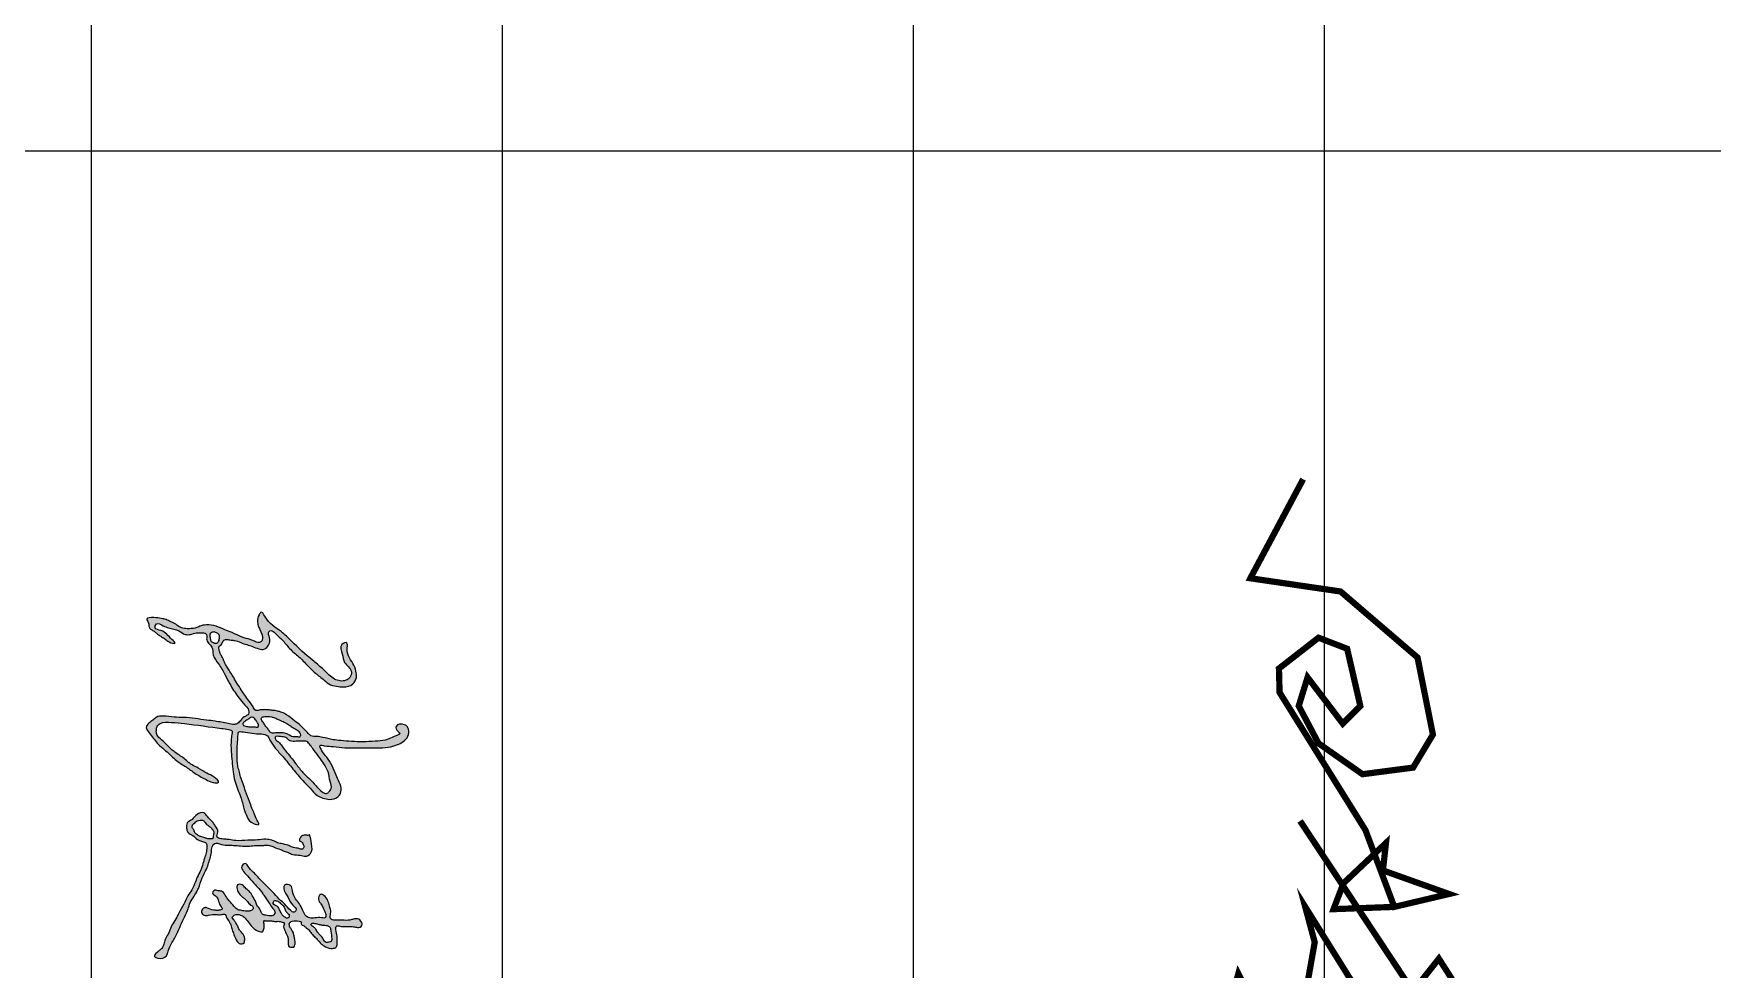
# Model space of a CAD drawing. Extents: x 174641 to 414490, y 73126 to 493158.
# Drawn here: x 254322 to 258407, y 75678 to 77954 of the extents above; entities that cross this region are included whole.
import ezdxf

# ---------------------------------------------------------------- set-up
doc = ezdxf.new("R2010")
doc.units = 0
doc.header["$LTSCALE"] = 1000
doc.header["$MEASUREMENT"] = 0
doc.layers.add('文字和字符', color=7, linetype='Continuous')

# ---------------------------------------------------------------- blocks, each defined once
blk = doc.blocks.new('田琳')
at = {"const_width": 20}
for points in [[(38170.1, 43531), (38716.9, 43893), (38611.8, 43976.1), (38782.6, 44085.5), (38857, 44142.4), (38690.6, 44234.3), (38791.4, 43477.3), (38681.9, 43556.1), (38559.2, 43577.9), (38445.4, 43547.3), (39146.1, 43984.9), (39054.1, 44168.6), (38918.4, 44286.8), (39041, 43551.7), (39067.3, 43258.5), (38988.4, 43245.4), (38660, 43332.9), (39371.5, 43698.7), (40071, 43933.6), (40071, 43933.6), (40359.3, 43925.6)], [(37073.8, 43540.8), (37391.6, 43371.4), (37434, 43660.7), (37645.8, 43907.7), (37893, 43957), (37998.9, 43893.5), (38020.1, 43731.3), (37921.2, 43590.1), (37801.2, 43526.6), (37709.4, 43554.9), (37857.7, 43667.8), (37801.2, 43724.2), (37617.6, 43681.9), (37582.3, 43590.1), (37681.1, 43463.1), (37757.9, 43465.2), (38199.4, 43740.6), (38445.7, 43833.2), (38404.3, 44008.7), (38328.7, 43796.7), (38240.8, 43806.4), (38370.1, 43669.9), (38453, 43638.3), (38445.7, 43833.2)]]:
    blk.add_lwpolyline(points, dxfattribs=at)

msp = doc.modelspace()

# ---------------------------------------------------------------- hatches: boundary and pattern name
at = {"layer": '文字和字符'}
h = msp.add_hatch(color=6, dxfattribs=at)
edge = h.paths.add_edge_path()
edge.add_spline(control_points=[(255085.5, 76461.4), (255085.5, 76461.2), (255086.6, 76436.3), (255100.3, 76423.6), (255107, 76404.9), (255109.4, 76387), (255099.8, 76368.2), (255080, 76363.6), (255061.8, 76366.2), (255044.4, 76368.1), (255027.6, 76383.7), (255008, 76397.9), (254987.7, 76417.4), (254968.8, 76439.1), (254944.6, 76456.4), (254930.3, 76478.2), (254914.8, 76490.2), (254907.2, 76499.2), (254899.9, 76502.9), (254891.3, 76497.5), (254898.7, 76483.1), (254896.7, 76467.7), (254880.8, 76450.4), (254859.5, 76462.8), (254840.8, 76467.7), (254825.8, 76472.6), (254812.8, 76478.7), (254799.9, 76478.7), (254790.5, 76481.6), (254782.2, 76476.6), (254781.6, 76469.2), (254776.8, 76465.8), (254771.6, 76462.1), (254774.3, 76455.1), (254775.4, 76448.1), (254779.9, 76440), (254785, 76430.8), (254788.5, 76419.7), (254795.7, 76410.2), (254802.2, 76399.5), (254809.9, 76386.5), (254818.3, 76372.4), (254826.8, 76359.3), (254835.3, 76347.1), (254844.2, 76332.4), (254855.1, 76321.3), (254861.2, 76305.7), (254871.9, 76308.7), (254880.6, 76309.5), (254890.8, 76309.7), (254900.4, 76307.9), (254910.8, 76307.4), (254921.4, 76304.7), (254937.1, 76299.6), (254951.3, 76285.9), (254969.4, 76274.1), (254981, 76261.6), (254990.2, 76252.7), (254998.1, 76243.4), (255012, 76244.8), (255029.8, 76241.6), (255048.8, 76236.3), (255081.3, 76233.3), (255115.4, 76230.1), (255151.6, 76232.8), (255175.8, 76233.9), (255192.4, 76240.4), (255202.8, 76245.4), (255217.7, 76250.6), (255205.9, 76257.7), (255200.1, 76273.9), (255223.8, 76276.4), (255235.7, 76264.8), (255236.9, 76248), (255226.1, 76233.6), (255210.1, 76224.7), (255189.7, 76217.7), (255169.4, 76216.8), (255150.2, 76216.9), (255131.3, 76216.8), (255107.3, 76217.2), (255080, 76215.6), (255053, 76221.2), (255035.6, 76219.6), (255015.5, 76225.4), (255025.7, 76205.1), (255036.8, 76193.8), (255049.6, 76173), (255057.3, 76151.9), (255066.5, 76133.1), (255073.8, 76114.8), (255064.4, 76094.8), (255044.1, 76089.7), (255026.6, 76094), (255009.1, 76101.5), (254995.4, 76119.2), (254974.6, 76139.3), (254952.9, 76165.4), (254931.8, 76192.8), (254910.8, 76214.6), (254899, 76231.5), (254889.4, 76253.4), (254861.9, 76248.5), (254842.2, 76255.3), (254830, 76255.2), (254821, 76257.4), (254819.2, 76246), (254819.5, 76235.7), (254817, 76218.4), (254818.3, 76197.7), (254817.4, 76176.9), (254822.9, 76160.1), (254825.7, 76144.9), (254832.9, 76129), (254838.3, 76108.3), (254847.7, 76089.3), (254852.7, 76070.7), (254860.8, 76055.5), (254863.2, 76043.6), (254875.4, 76027.1), (254850.1, 76033.2), (254841.3, 76048.3), (254832.7, 76072.2), (254828, 76095.2), (254818.1, 76116.9), (254811.7, 76137), (254807.2, 76159.4), (254805.4, 76183.2), (254802.9, 76209.7), (254802.2, 76233.4), (254804.8, 76249.2), (254806, 76259.2), (254793.4, 76262.4), (254757.7, 76266.1), (254708.6, 76274.6), (254659.9, 76278.4), (254634.8, 76281.1), (254622.3, 76269.4), (254620.7, 76259.3), (254621.7, 76246), (254641.1, 76231.2), (254658.6, 76209.3), (254687, 76193.6), (254704.3, 76176), (254725.7, 76167), (254743, 76154), (254759.5, 76149.1), (254779.3, 76130.5), (254755.1, 76131.6), (254740.3, 76140.7), (254717.6, 76151.8), (254696.8, 76168.8), (254670.6, 76183.5), (254647.6, 76207.3), (254619.6, 76229.2), (254607, 76250.6), (254593.6, 76266), (254602.6, 76277.5), (254612.2, 76283.3), (254622.1, 76293.6), (254641.7, 76295.1), (254663.3, 76290.5), (254689.4, 76291.2), (254715.6, 76288), (254741.1, 76284.3), (254767.7, 76281.1), (254790.2, 76277.3), (254808.3, 76272.7), (254820.5, 76275.3), (254827, 76285.9), (254835.4, 76293.7), (254846.7, 76297), (254846.6, 76312.3), (254832.2, 76323.8), (254816.2, 76345.5), (254800.8, 76368.8), (254787.7, 76396.8), (254774, 76419.8), (254757.3, 76439.6), (254759.3, 76460.8), (254748.2, 76470.9), (254741.7, 76481.1), (254745.5, 76490.8), (254739.6, 76496.6), (254730.2, 76495.7), (254718.1, 76497.5), (254705, 76492), (254689.2, 76491.2), (254674.2, 76504.4), (254654.1, 76507.2), (254637.6, 76513.2), (254621.3, 76524), (254615.3, 76504.5), (254634, 76503), (254647.9, 76493.2), (254655.3, 76482.6), (254673.1, 76468.1), (254651.1, 76473.3), (254643.4, 76480.7), (254634.3, 76486.8), (254625.9, 76491.6), (254619.1, 76497.6), (254612.5, 76502.5), (254601.8, 76507.4), (254604.5, 76519.8), (254593.2, 76533.8), (254617.9, 76533.8), (254630.6, 76531.8), (254645.3, 76529.1), (254656.4, 76523.1), (254668.3, 76518.1), (254678.7, 76508.9), (254692.1, 76506.3), (254705.1, 76506.5), (254716.7, 76508), (254728.6, 76513.5), (254745.3, 76517.4), (254766.7, 76513.4), (254786.5, 76504.1), (254808.1, 76496.2), (254827.7, 76486), (254845.8, 76481.4), (254858.4, 76477.1), (254866.4, 76472.7), (254876.7, 76472.9), (254881.8, 76487.2), (254875.3, 76500.5), (254867.9, 76513.8), (254867, 76526.6), (254868.5, 76537.4), (254877.7, 76550.6), (254893.7, 76518.1), (254920.1, 76505.7), (254958.7, 76467.4), (254991, 76437.2), (255023.5, 76411.8), (255039.9, 76394.8), (255057, 76380.5), (255078.1, 76376.6), (255093.4, 76387.5), (255099.5, 76407.5), (255076, 76421.2), (255075, 76445.3), (255064, 76465.6), (255087.8, 76478.1), (255085.5, 76461.5), (255085.5, 76461.4)], knot_values=[0, 0, 0, 0, 29.830329, 58.917813, 87.403057, 108.106156, 133.178165, 167.21185, 183.493575, 210.674955, 237.313626, 275.867732, 312.375317, 353.761043, 395.875537, 434.582879, 460.669761, 476.274997, 484.417806, 491.620343, 511.676156, 536.924503, 555.692553, 598.362356, 618.348177, 639.189191, 663.45492, 677.063063, 692.317653, 702.959274, 711.943659, 720.14469, 726.927846, 735.80548, 746.57076, 757.657127, 773.391329, 790.76732, 805.441898, 822.594095, 842.866694, 868.323001, 891.127033, 907.573393, 930.634575, 961.258613, 976.688727, 988.002723, 1001.170801, 1014.557807, 1029.617846, 1042.133039, 1057.768168, 1075.005198, 1109.99381, 1138.042246, 1164.89526, 1180.29965, 1191.874738, 1213.241442, 1232.349281, 1268.725268, 1294.322921, 1368.395782, 1410.724556, 1445.044845, 1469.944393, 1480.867815, 1499.328512, 1508.741629, 1526.286567, 1555.649157, 1570.573337, 1593.98259, 1617.984445, 1641.382666, 1669.439815, 1707.291974, 1725.035697, 1749.43332, 1786.029801, 1824.844218, 1863.911625, 1895.042411, 1908.396405, 1926.997455, 1954.733646, 1988.605585, 2022.407336, 2049.221687, 2076.673409, 2100.00089, 2131.565175, 2154.184674, 2175.023051, 2209.537897, 2244.846276, 2295.987218, 2350.394106, 2388.904508, 2420.906973, 2437.842954, 2481.538585, 2513.67034, 2525.068719, 2534.685067, 2544.923321, 2563.314623, 2581.768155, 2615.884833, 2650.046285, 2667.232328, 2688.872495, 2714.057646, 2739.784309, 2777.467879, 2801.534699, 2820.718126, 2846.219989, 2860.698517, 2879.243585, 2912.659008, 2940.608915, 2982.423161, 3010.685784, 3039.178412, 3070.401495, 3105.567192, 3138.040416, 3181.77967, 3202.070017, 3207.318711, 3220.228211, 3244.089956, 3371.102495, 3414.225609, 3453.462193, 3467.26996, 3480.300078, 3495.079726, 3519.973063, 3575.220664, 3613.131208, 3652.775903, 3675.917744, 3710.071084, 3737.577823, 3760.456026, 3779.026476, 3804.406012, 3842.427404, 3879.53793, 3916.903526, 3966.451123, 4017.131972, 4061.072175, 4074.638395, 4092.565028, 4109.947309, 4123.823044, 4149.665691, 4185.989873, 4217.238435, 4257.446297, 4295.790415, 4324.39685, 4369.00823, 4390.680082, 4401.809145, 4417.703641, 4439.204356, 4450.588858, 4460.404255, 4494.065203, 4522.530802, 4573.458554, 4609.521342, 4650.912748, 4685.917862, 4712.736046, 4730.120946, 4746.286022, 4759.95949, 4766.863435, 4776.672561, 4797.16942, 4817.291784, 4834.860476, 4859.323634, 4896.066848, 4914.918931, 4939.065769, 4952.349318, 4974.17708, 4996.946, 5022.500289, 5038.394722, 5059.260572, 5074.696393, 5090.132213, 5102.860644, 5115.363234, 5127.279907, 5137.839505, 5160.110254, 5171.91017, 5195.838718, 5221.384366, 5238.430758, 5255.298426, 5274.238989, 5291.838335, 5311.960699, 5328.55338, 5346.364767, 5359.960569, 5382.934513, 5416.477261, 5448.016954, 5474.30002, 5511.880375, 5539.40652, 5552.058861, 5566.94274, 5578.03298, 5588.729847, 5622.382906, 5636.081831, 5651.985781, 5673.57334, 5685.092373, 5703.046221, 5778.830378, 5827.289368, 5921.873186, 5965.463367, 5998.231583, 6019.778213, 6058.791881, 6074.951846, 6095.085564, 6133.666904, 6164.015928, 6195.290173, 6213.346315, 6227.672688, 6227.672688, 6227.672688, 6227.672688], degree=3, periodic=0)
edge = h.paths.add_edge_path(flags=16)
edge.add_spline(control_points=[(254970.5, 76252.8), (254970.4, 76252.9), (254963.1, 76261.7), (254955, 76264.1), (254947.1, 76270.4), (254939.5, 76275.1), (254930.6, 76280.4), (254920.3, 76284.2), (254910.2, 76289.5), (254901.2, 76292.1), (254894.1, 76293.3), (254887.7, 76293.2), (254882.3, 76292.8), (254877.4, 76291.3), (254875.3, 76284.9), (254881.7, 76279), (254885.9, 76270.2), (254893, 76263.1), (254897.1, 76255.1), (254904.3, 76251.8), (254912.7, 76253.3), (254923.3, 76252.5), (254935.6, 76253.3), (254945.2, 76246.5), (254954.6, 76242.6), (254962.8, 76244), (254970.8, 76241.9), (254972.3, 76247.8), (254970.5, 76252.8), (254970.5, 76252.8)], knot_values=[0, 0, 0, 0, 15.16178, 26.885115, 40.319645, 54.966413, 64.568744, 83.231373, 100.644648, 111.873825, 122.261764, 130.597594, 138.137919, 145.255344, 149.904189, 163.057972, 176.277051, 191.533217, 204.002706, 212.709306, 222.244258, 238.518955, 257.638434, 271.136509, 286.704711, 297.422187, 307.353728, 313.519692, 320.456367, 320.456367, 320.456367, 320.456367], degree=3, periodic=0)
edge = h.paths.add_edge_path(flags=16)
edge.add_spline(control_points=[(254989.4, 76230.7), (254989.5, 76230.5), (255006.3, 76209), (255017.3, 76194.5), (255029.2, 76176.9), (255040.9, 76158), (255042.3, 76137.3), (255049.1, 76119.9), (255042.2, 76110.6), (255034.8, 76102.9), (255018.4, 76112.6), (255004.6, 76132.9), (254979.1, 76152.6), (254962.4, 76176.3), (254948, 76193.9), (254936.2, 76208.2), (254926.8, 76220.8), (254919.7, 76230.8), (254911.4, 76234.8), (254908.4, 76246.3), (254924.5, 76243.6), (254936.5, 76243.7), (254946.3, 76231.2), (254959.7, 76232.7), (254970.9, 76232.6), (254979.1, 76232.1), (254984.8, 76233.1), (254989.3, 76230.8), (254989.4, 76230.7)], knot_values=[0, 0, 0, 0, 36.430419, 65.187197, 91.419752, 121.899033, 155.898168, 179.129599, 191.187594, 202.563458, 218.937757, 256.902618, 310.337733, 348.658026, 377.380118, 405.122206, 425.745844, 443.117225, 454.890005, 463.601594, 481.231921, 499.962837, 517.902498, 538.606138, 551.160941, 565.957672, 570.889886, 577.866804, 577.866804, 577.866804, 577.866804], degree=3, periodic=0)
edge = h.paths.add_edge_path(flags=16)
edge.add_spline(control_points=[(254854.3, 76290.9), (254854.4, 76290.9), (254864, 76285), (254866.5, 76278.6), (254870, 76273.3), (254870.4, 76265.5), (254860.8, 76268.1), (254853.3, 76267), (254845.4, 76268), (254838.9, 76269.6), (254833.6, 76269.9), (254831.3, 76274), (254832.7, 76278.9), (254837.8, 76281.7), (254842.3, 76284.8), (254847.2, 76287.8), (254849.3, 76291.5), (254854.3, 76290.9), (254854.3, 76290.9)], knot_values=[0, 0, 0, 0, 13.966431, 26.642221, 32.867363, 40.668687, 50.865474, 62.813241, 75.541774, 82.709236, 91.158043, 95.563358, 100.25464, 110.515602, 118.401257, 123.681007, 133.675528, 136.491121, 136.491121, 136.491121, 136.491121], degree=3, periodic=0)
edge = h.paths.add_edge_path(flags=16)
edge.add_spline(control_points=[(254767.3, 76496.3), (254767.4, 76496.3), (254776.9, 76490.8), (254774.6, 76482.3), (254773.1, 76475.9), (254770.5, 76471.2), (254765, 76470.5), (254760.6, 76472.8), (254754.9, 76474.3), (254752.5, 76479.7), (254751.6, 76486.7), (254749.8, 76496.1), (254758.5, 76498.2), (254763.1, 76499.2), (254767.3, 76496.3), (254767.3, 76496.3)], knot_values=[0, 0, 0, 0, 11.122688, 25.410392, 33.76565, 39.259742, 46.34399, 54.032835, 60.099225, 69.754386, 75.753906, 90.734986, 100.54138, 106.793197, 112.698594, 112.698594, 112.698594, 112.698594], degree=3, periodic=0)
h = msp.add_hatch(color=6, dxfattribs=at)
edge = h.paths.add_edge_path()
edge.add_spline(control_points=[(254994, 76005.4), (254994.1, 76005.1), (255000, 75980.1), (255001.9, 75960.4), (254983.9, 75950.7), (254969.5, 75957), (254954.8, 75955.5), (254942.7, 75962.2), (254932.5, 75965.3), (254920.9, 75970.1), (254910.7, 75973.6), (254900.2, 75978.5), (254890.9, 75980.7), (254878.2, 75978.4), (254864, 75979.9), (254841.7, 75975.9), (254819.6, 75978.8), (254797, 75980.3), (254782, 75979.5), (254771.6, 75985.3), (254760.9, 75984.3), (254754.2, 75972.6), (254755.9, 75958.3), (254750, 75944), (254746.6, 75928.5), (254739.4, 75914.5), (254730.6, 75896.8), (254726.3, 75879.9), (254718.2, 75863.9), (254710.4, 75851.7), (254701.2, 75837.2), (254697.2, 75818.1), (254686.6, 75800.4), (254677.1, 75777.2), (254668.8, 75757.6), (254656.9, 75739.5), (254649.8, 75725.8), (254646.3, 75706.1), (254629.7, 75702.6), (254611, 75709.9), (254626.1, 75722), (254635.6, 75728.9), (254639.6, 75739.5), (254642, 75751.7), (254649.4, 75762.1), (254655.1, 75775), (254660.3, 75789.8), (254670.2, 75801.4), (254676.7, 75818.4), (254687.9, 75834.7), (254696, 75855.6), (254709.1, 75871.9), (254715.5, 75889.4), (254722.3, 75906.7), (254731.4, 75921.7), (254734.8, 75936.7), (254738.7, 75949.6), (254743.1, 75961.3), (254744, 75973.1), (254744.2, 75986.1), (254733.2, 75988.8), (254722, 75991.5), (254712.4, 76003.3), (254696.8, 76008.6), (254694.3, 76022.4), (254694.1, 76036.1), (254710.2, 76041.9), (254718, 76055.9), (254736.9, 76062.4), (254746.9, 76046.9), (254757.4, 76037.9), (254765.6, 76024.9), (254774.6, 76013.9), (254765.7, 75999.5), (254777.4, 75995.2), (254786.9, 75994.5), (254800.6, 75993.5), (254818.9, 75989.4), (254841.9, 75992.4), (254866.2, 75991.8), (254885.6, 75995.3), (254900.3, 75992.7), (254911.7, 75988.5), (254919.9, 75983.8), (254928.3, 75983.6), (254934.2, 75980.9), (254942, 75979.6), (254948.7, 75976.2), (254955.5, 75973.5), (254962.4, 75973.2), (254969.3, 75971.3), (254977.7, 75968.5), (254982, 75977.5), (254977.1, 75982.6), (254975.7, 75989), (254967.1, 75989.3), (254971.2, 76000.9), (254979.1, 76004.3), (254986.1, 76004.5), (254990.7, 76003.5), (254994, 76005.4), (254994, 76005.4)], knot_values=[0, 0, 0, 0, 31.567408, 64.804615, 84.514899, 102.449572, 127.665217, 143.393176, 158.761139, 172.306084, 195.386314, 203.777391, 220.63047, 233.896682, 257.032253, 279.176201, 327.700844, 348.661996, 374.096735, 388.033075, 396.915328, 415.877792, 435.250381, 456.66983, 478.431065, 501.305126, 522.015154, 560.722472, 573.046245, 596.2976, 621.456877, 643.421109, 676.452722, 706.559804, 747.979879, 764.804525, 796.369237, 812.756663, 842.42195, 854.740888, 879.873646, 891.588111, 907.370515, 923.988969, 943.623296, 959.405623, 982.733778, 1008.381509, 1021.700495, 1058.208083, 1090.24983, 1114.093944, 1144.201026, 1166.925646, 1191.573171, 1217.002209, 1229.971469, 1248.063792, 1268.029249, 1281.440462, 1294.753802, 1308.690116, 1329.858381, 1355.865323, 1368.43417, 1386.209945, 1406.30905, 1430.06276, 1453.845898, 1470.989804, 1499.087867, 1512.54167, 1535.266273, 1553.042048, 1560.571233, 1580.172383, 1594.917168, 1617.197884, 1657.975453, 1689.943564, 1718.67234, 1738.776712, 1751.36341, 1769.195262, 1777.025624, 1785.794542, 1795.901638, 1809.568461, 1816.675984, 1826.397683, 1837.686133, 1847.881877, 1857.816128, 1868.115168, 1875.917125, 1881.585263, 1896.597226, 1905.82176, 1918.671785, 1923.218896, 1927.782629, 1927.782629, 1927.782629, 1927.782629], degree=3, periodic=0)
edge = h.paths.add_edge_path(flags=17)
edge.add_spline(control_points=[(254739.6, 76035.1), (254739.6, 76035.2), (254735.9, 76040.8), (254730, 76040.9), (254724.3, 76040.5), (254717.9, 76038.3), (254714.7, 76033), (254709.6, 76030.8), (254708.1, 76026.5), (254708.1, 76022.7), (254710.5, 76019.8), (254713.1, 76016.7), (254714, 76012.9), (254715.5, 76008.9), (254719.2, 76006.4), (254723.4, 76003), (254730.4, 76000.4), (254738.2, 75998.4), (254746.3, 75994.9), (254752.2, 75995.3), (254759.6, 75994.5), (254759.3, 76004.6), (254761.9, 76012.2), (254757.6, 76017.9), (254754.6, 76022), (254751.1, 76024.5), (254747.7, 76026.6), (254745.5, 76029.5), (254742, 76030.8), (254739.7, 76035), (254739.6, 76035.1)], knot_values=[0, 0, 0, 0, 9.663903, 14.696519, 25.589324, 33.287033, 41.448102, 50.312117, 54.669885, 59.317586, 65.471876, 69.610934, 76.339168, 81.250991, 86.994431, 94.228062, 103.814692, 117.550507, 128.275999, 139.362893, 142.658643, 157.109971, 167.517587, 177.222957, 183.783609, 188.977779, 195.04957, 200.641099, 203.083872, 211.139425, 211.139425, 211.139425, 211.139425], degree=3, periodic=0)
h = msp.add_hatch(color=6, dxfattribs=at)
edge = h.paths.add_edge_path()
edge.add_spline(control_points=[(255028.8, 75857.6), (255028.9, 75857.5), (255040.5, 75845), (255041.5, 75831.9), (255047.8, 75817.7), (255042.9, 75806.7), (255046.1, 75798.4), (255055.9, 75796.8), (255069.2, 75798.3), (255084.2, 75796), (255096.5, 75798.7), (255105.8, 75801.2), (255118.2, 75800.4), (255125.8, 75782.8), (255110.5, 75778.6), (255100.1, 75782.4), (255088.2, 75782), (255076, 75781.7), (255067.3, 75782.7), (255059.4, 75784.6), (255056.5, 75774.1), (255061.1, 75763.9), (255061.1, 75750.2), (255061.5, 75740.4), (255059.9, 75729.9), (255050, 75728.6), (255041.2, 75728.8), (255031.5, 75732.9), (255021.6, 75740.1), (255013.2, 75749.6), (255004.8, 75758.7), (254996.9, 75766.5), (254992, 75774.8), (254985.5, 75779.2), (254980.6, 75784.1), (254972, 75786.5), (254974.8, 75794.5), (254963.2, 75795.2), (254954.6, 75797.6), (254943, 75790.2), (254945.8, 75781), (254950.3, 75773.8), (254955.1, 75766.3), (254956.3, 75757.2), (254959, 75747.7), (254959.4, 75739.5), (254956.6, 75730.5), (254950.2, 75732.3), (254943.9, 75731.6), (254940.7, 75740.6), (254943.1, 75749), (254940.3, 75758.1), (254936.6, 75764.2), (254934.6, 75771.3), (254930.9, 75777.6), (254930.5, 75784.4), (254934, 75791.1), (254926.7, 75792.3), (254921.7, 75794.9), (254914.4, 75794.5), (254909.1, 75794.4), (254903.6, 75794.9), (254898.6, 75796.1), (254893.7, 75795.7), (254889.6, 75795.9), (254886.7, 75795.5), (254881.6, 75797.5), (254883.7, 75787.4), (254883.3, 75780.4), (254882.6, 75773.6), (254879.1, 75768.3), (254868, 75770.1), (254855.6, 75778), (254844.6, 75792.8), (254836.6, 75804.4), (254824.5, 75811.3), (254812.8, 75812.6), (254804, 75804), (254809.7, 75798.2), (254813.6, 75792.3), (254818.6, 75784.9), (254821.1, 75775.6), (254829.1, 75768), (254836.2, 75758.6), (254836.3, 75748.9), (254834.8, 75739.6), (254823.3, 75738.5), (254815.5, 75748.8), (254810.2, 75760.2), (254805.6, 75774), (254803, 75785), (254797.7, 75795.8), (254791.5, 75802.6), (254789.1, 75814), (254777.4, 75810.1), (254764.8, 75811.5), (254751.3, 75811), (254737.5, 75806.9), (254729.4, 75816.2), (254733.1, 75825.2), (254740.8, 75829.5), (254750.8, 75823.6), (254762.3, 75821.4), (254772.8, 75820.9), (254785, 75823.5), (254774.2, 75834.6), (254772.6, 75845.6), (254767.2, 75857.2), (254755.2, 75861.7), (254761.4, 75872.1), (254771.6, 75868.5), (254784.3, 75868.2), (254789.7, 75855.7), (254796.7, 75846.2), (254804.4, 75837.9), (254811.7, 75829.8), (254818.3, 75822.2), (254827.8, 75821.4), (254836.5, 75819.3), (254846.1, 75818.9), (254852.8, 75821.2), (254857.9, 75825.2), (254856.2, 75832), (254848.2, 75834.5), (254843.2, 75842.8), (254836.3, 75849.6), (254828.6, 75855), (254821.8, 75862.4), (254816.9, 75871.6), (254816.3, 75885.8), (254831.2, 75884.6), (254837.4, 75875), (254848.3, 75868), (254855.6, 75855.3), (254862.6, 75843.5), (254866.1, 75831.4), (254875, 75823.7), (254876.9, 75811.1), (254889.8, 75808.7), (254898.9, 75806.6), (254908.7, 75809.9), (254911.6, 75819.4), (254902, 75826.9), (254895, 75841.3), (254885.7, 75852.3), (254877.3, 75866.7), (254868.8, 75876.6), (254855.4, 75890.5), (254844.6, 75903.4), (254833.3, 75914.8), (254825.2, 75928.1), (254839.4, 75939.4), (254847.3, 75921.6), (254861.7, 75910.6), (254879.4, 75889), (254901.4, 75870.3), (254918.4, 75850), (254934.7, 75835.8), (254944, 75824.4), (254955.5, 75814.5), (254965, 75824.6), (254948.1, 75835.7), (254943.6, 75851.5), (254933, 75864.8), (254927.2, 75886.2), (254950.4, 75884.1), (254951.9, 75866), (254957.9, 75850.8), (254970, 75837.3), (254977.3, 75823.7), (254981.4, 75809.4), (254993.7, 75801.4), (255008.5, 75803.2), (255019.9, 75804.3), (255033.8, 75801.2), (255033.3, 75814.3), (255028.7, 75823.5), (255023.9, 75834.8), (255016, 75842.9), (255014.1, 75853.3), (255020.2, 75862.8), (255028.7, 75857.7), (255028.8, 75857.6)], knot_values=[0, 0, 0, 0, 21.814226, 40.014518, 62.705103, 80.181203, 87.059593, 95.960741, 117.525979, 144.48919, 157.446323, 169.514731, 184.787555, 205.834293, 221.965238, 235.360358, 252.742704, 270.71375, 285.202589, 292.391017, 298.294038, 323.168932, 339.890762, 353.677583, 365.620364, 378.129251, 389.526685, 402.989381, 420.611403, 440.531037, 455.37129, 472.336878, 486.5792, 494.822314, 504.352288, 516.704907, 522.699181, 530.27695, 553.639261, 565.149337, 577.864888, 587.528817, 601.603428, 613.797645, 625.753182, 641.937729, 649.9788, 657.766267, 665.645468, 673.686615, 691.069983, 702.267642, 712.223711, 720.551303, 732.907569, 741.299569, 750.370401, 754.159277, 767.819998, 775.008381, 783.993926, 790.014194, 797.893351, 805.081778, 810.473088, 814.666318, 817.720913, 829.769177, 838.760629, 852.283854, 856.964277, 862.355586, 894.641394, 917.573479, 938.655869, 952.338385, 974.413595, 984.091028, 992.098792, 1002.565424, 1015.429981, 1028.359865, 1041.617731, 1060.692449, 1075.149999, 1081.330321, 1097.650211, 1107.252151, 1133.82575, 1149.932866, 1167.658992, 1180.945792, 1198.851742, 1207.212315, 1222.48382, 1236.906949, 1263.262694, 1278.557776, 1291.815576, 1304.435541, 1313.922398, 1324.654884, 1349.142625, 1361.020488, 1372.838601, 1385.371679, 1406.33795, 1423.525104, 1437.340436, 1446.079862, 1461.351368, 1476.168885, 1496.200813, 1510.803882, 1526.560496, 1542.662576, 1557.114579, 1565.766985, 1581.249459, 1594.824166, 1604.755407, 1610.756543, 1619.414177, 1627.419657, 1643.634371, 1658.03725, 1667.713087, 1682.728431, 1698.677316, 1713.209272, 1728.480822, 1743.495369, 1760.340716, 1781.062409, 1803.083586, 1817.90876, 1831.829559, 1851.204785, 1861.937228, 1882.369986, 1890.726834, 1902.273459, 1915.005119, 1936.427946, 1969.389218, 1974.338724, 2005.754245, 2023.168452, 2055.026844, 2074.268902, 2093.867831, 2107.78631, 2127.599717, 2153.412209, 2189.440129, 2240.453356, 2274.08225, 2299.89394, 2328.106323, 2341.387876, 2350.989816, 2370.530551, 2403.28468, 2421.19063, 2445.869309, 2466.302067, 2483.491087, 2513.600141, 2534.81948, 2557.988589, 2577.732832, 2594.915337, 2613.696208, 2636.660478, 2648.798069, 2658.352665, 2679.53953, 2695.582632, 2708.030864, 2726.091721, 2735.787779, 2747.159611, 2747.159611, 2747.159611, 2747.159611], degree=3, periodic=0)
edge = h.paths.add_edge_path(flags=16)
edge.add_spline(control_points=[(254943.9, 75810.9), (254943.8, 75810.9), (254938.1, 75816.8), (254934.5, 75820.9), (254933, 75828.8), (254928.2, 75834.1), (254922.9, 75838.7), (254918.7, 75842.3), (254914, 75844.7), (254908.5, 75846), (254905.3, 75841.9), (254904.7, 75837), (254909.8, 75833.2), (254915.6, 75831.8), (254919.2, 75826.9), (254920.9, 75822.1), (254924, 75817.7), (254926.1, 75811), (254931.5, 75807.1), (254935.8, 75802.8), (254939.9, 75802.1), (254944.8, 75803.5), (254944.1, 75807.1), (254943.9, 75810.9), (254943.9, 75810.9)], knot_values=[0, 0, 0, 0, 8.439041, 20.62857, 28.097042, 39.877603, 49.765051, 57.178901, 62.854461, 72.258155, 76.58164, 82.950578, 90.312624, 100.188639, 107.6845, 114.090351, 121.535477, 130.11106, 142.317774, 148.462757, 154.387511, 159.526625, 165.895648, 169.459976, 169.459976, 169.459976, 169.459976], degree=3, periodic=0)
edge = h.paths.add_edge_path(flags=16)
edge.add_spline(control_points=[(255042.9, 75780.8), (255042.8, 75780.9), (255036.8, 75784.9), (255031.3, 75785.1), (255024.2, 75785.6), (255015.8, 75787.3), (255007.9, 75789.1), (255000.7, 75791.2), (254994.9, 75785.1), (255004.6, 75781.6), (255009.8, 75774.7), (255014.2, 75766.1), (255021.9, 75759.2), (255027.4, 75751.8), (255032.7, 75741.5), (255040.8, 75744.1), (255048.7, 75745.7), (255047.4, 75760.6), (255044.8, 75770.9), (255045, 75778.7), (255042.9, 75780.8), (255042.9, 75780.8)], knot_values=[0, 0, 0, 0, 9.334311, 17.140719, 26.361451, 38.018579, 52.789195, 61.01517, 67.124154, 79.068588, 89.242621, 105.885881, 117.802758, 131.460083, 146.451071, 157.202444, 163.309657, 177.435607, 205.630785, 210.588468, 213.165382, 213.165382, 213.165382, 213.165382], degree=3, periodic=0)

# ---------------------------------------------------------------- linework, layer by layer
for p, q in [((254462.7, 82272.7), (254462.7, 74272.7)), ((255462.7, 82272.7), (255462.7, 74272.7)), ((256462.7, 82272.7), (256462.7, 74272.7)), ((257462.7, 82272.7), (257462.7, 74272.7)), ((259462.7, 77668.2), (250433.2, 77668.2))]:
    msp.add_line(p, q)
at = {"layer": '文字和字符', "color": 6}
for points, start_tangent, end_tangent in [([(255085.5, 76461.4), (255088.7, 76440.2), (255099.3, 76422.1), (255106.8, 76403), (255107.8, 76388.1), (255099.3, 76372.1), (255076, 76364.7), (255064.3, 76365.8), (255045.2, 76370), (255029.6, 76381.3), (255008, 76398.7), (254988.9, 76416.8), (254968.1, 76438.2), (254945.3, 76458.2), (254927.2, 76479.5), (254913.4, 76492.3), (254905.2, 76499.9), (254899.6, 76501.8), (254895.2, 76499.2), (254896.4, 76484.8), (254894.3, 76466.8), (254884.8, 76457.2), (254854.7, 76463.5), (254840.9, 76467.8), (254826.7, 76472.6), (254810.1, 76478.2), (254800.3, 76479.1), (254789.4, 76480), (254783, 76475.6), (254780.7, 76469.6), (254776.4, 76465.6), (254773, 76462.1), (254773.8, 76455.8), (254775.8, 76448.3), (254779.3, 76441.1), (254784.5, 76431), (254789.4, 76419.5), (254795.2, 76410.6), (254801.8, 76400.1), (254809.3, 76387.6), (254818.8, 76371.9), (254827.7, 76358.1), (254834.3, 76348.3), (254843.5, 76334.5), (254856.5, 76316.6), (254863.1, 76307.7), (254871.2, 76308.3), (254880.7, 76309.4), (254890.3, 76309.4), (254901.1, 76308), (254910, 76307.1), (254921, 76304.7), (254932.7, 76300.4), (254953, 76285.5), (254969.1, 76273.3), (254983, 76259.8), (254990.8, 76251.9), (254996.9, 76246.2), (255012.2, 76244.1), (255025.8, 76242.2), (255051.4, 76236.5), (255069.7, 76234.4), (255123, 76231.3), (255153.5, 76232.8), (255178, 76235.6), (255194.9, 76241.7), (255202.1, 76244.9), (255213.3, 76252.1), (255208.5, 76256.9), (255204.5, 76268.9), (255225.3, 76272.9), (255233.3, 76265.7), (255234.9, 76248.9), (255225.3, 76234.5), (255210.9, 76225.7), (255191.7, 76219.3), (255164.6, 76216.9), (255151.8, 76216.9), (255134.2, 76216.9), (255107.8, 76216.9), (255079.9, 76216.9), (255051.9, 76220.1), (255029.5, 76221.7), (255019.9, 76222.5), (255023.9, 76209.7), (255035.9, 76193.7), (255048.7, 76172.9), (255058.3, 76150.5), (255066.3, 76132.9), (255071.1, 76113.7), (255063.9, 76098.5), (255042.3, 76091.3), (255026.3, 76094.5), (255012.7, 76100.9), (254995.1, 76118.5), (254977.6, 76136.9), (254953.6, 76164.9), (254928.8, 76195.3), (254910.4, 76216.1), (254897.6, 76235.3), (254891.2, 76245.7), (254860.2, 76251.2), (254837.4, 76255), (254829.2, 76255.6), (254822.3, 76255.6), (254819.8, 76248.7), (254819.1, 76235.5), (254817.9, 76222.2), (254817.9, 76197.6), (254819.1, 76173.1), (254822.3, 76161.1), (254826.1, 76146), (254832.4, 76128.9), (254838, 76111.3), (254848.1, 76086.1), (254853.8, 76069.7), (254859.5, 76057.1), (254866.4, 76040), (254870.8, 76030.6), (254857.6, 76032.5), (254841.2, 76050.1), (254834.3, 76069), (254826.1, 76098), (254818.5, 76117), (254812.2, 76136.5), (254807.8, 76158.6), (254805.3, 76183.8), (254803.4, 76207.1), (254803.4, 76238.6), (254805.3, 76253.1), (254805.3, 76256.9), (254797.1, 76261.3), (254780.1, 76263.8), (254689.3, 76275.8), (254658.4, 76278.7), (254630.3, 76275.8), (254623.2, 76268.8), (254621.1, 76259.7), (254622.5, 76249.1), (254634.5, 76235.7), (254663.3, 76208.3), (254685.8, 76192.8), (254708.3, 76175.2), (254723.1, 76167.5), (254744.2, 76154.8), (254761.8, 76145.6), (254772.3, 76133), (254759, 76132.3), (254742.1, 76139.3), (254718.2, 76152.7), (254696.4, 76168.2), (254673.9, 76182.9), (254647.1, 76206.6), (254620.4, 76231.5), (254601.4, 76256.8), (254596.5, 76265.3), (254602.8, 76276.5), (254612.7, 76284.3), (254620.4, 76290.6), (254638.7, 76294.1), (254664.7, 76291.3), (254687.2, 76290.6), (254716.1, 76287.8), (254743.4, 76284.1), (254763.9, 76281.5), (254795.5, 76275.8), (254811, 76273.7), (254818.8, 76275.8), (254826.5, 76284.3), (254838.5, 76294.1), (254845.5, 76298.4), (254846.2, 76305.4), (254832.2, 76325.2), (254819.5, 76341.3), (254799.8, 76372.3), (254787.9, 76395.4), (254772.3, 76420.8), (254759.7, 76442.7), (254756.2, 76461.7), (254748.4, 76471.5), (254743.5, 76482.1), (254743.5, 76491.9), (254740, 76495.4), (254732.9, 76496.1), (254718.2, 76496.1), (254704.1, 76492.6), (254691.4, 76492.6), (254676, 76501.1), (254650.6, 76508.8), (254638, 76513.7), (254621.1, 76518), (254618.3, 76508.8), (254632.4, 76501.8), (254646.4, 76493.3), (254659.1, 76480), (254666.8, 76471.5), (254652.1, 76474.3), (254642.9, 76480.7), (254633.8, 76487), (254626, 76491.9), (254619, 76497.6), (254612, 76502.5), (254605.6, 76506.7), (254601.4, 76522.2), (254597.9, 76529.9), (254614.8, 76533.5), (254633.1, 76531.3), (254645, 76528.5), (254656.1, 76523.5), (254668.2, 76517.3), (254678.8, 76510.2), (254692.9, 76506.7), (254704.8, 76506.7), (254717.5, 76508.8), (254726.6, 76512.3), (254742.8, 76515.9), (254766.7, 76512.3), (254787.8, 76503.9), (254805.4, 76496.9), (254830.2, 76486), (254849.2, 76480.2), (254857.8, 76477.1), (254867.8, 76473.3), (254875.7, 76474.3), (254879.1, 76481.2), (254872.9, 76504.7), (254868.8, 76513.6), (254867.4, 76525), (254870.9, 76540.2), (254876.4, 76546.4), (254885, 76536.7), (254924.8, 76499.3), (254950.5, 76475.7), (255000.9, 76429.8), (255025, 76409.6), (255042, 76393.3), (255054.5, 76384), (255082.4, 76380.9), (255091.7, 76387.8), (255095.6, 76401.8), (255079.3, 76424.4), (255073.1, 76445.3), (255072.3, 76467.8), (255084.7, 76471.7), (255085.5, 76461.4)], (-0.173097, -0.984905), (-0.173097, -0.984905)), ([(254767.3, 76496.3), (254773.6, 76491.3), (254774.3, 76481), (254772.6, 76475.3), (254770.3, 76472), (254765.3, 76471), (254760.1, 76472.7), (254756.1, 76474.5), (254752.6, 76480.5), (254751.8, 76484.8), (254752.6, 76495.5), (254759.1, 76498.3), (254763.6, 76498.3), (254767.3, 76496.3)], (0.995785, -0.091716), (0.995785, -0.091716)), ([(254854.3, 76290.9), (254862.4, 76284.9), (254867.4, 76277.3), (254869.5, 76273.3), (254869.2, 76267.7), (254861.9, 76267.4), (254853.3, 76267.4), (254844.1, 76268.4), (254839.1, 76269.4), (254833.3, 76271.2), (254831.7, 76274), (254832.5, 76277.3), (254838.2, 76282.1), (254842.9, 76285.2), (254846, 76287.3), (254852.3, 76291), (254854.3, 76290.9)], (0.99378, 0.111358), (0.99378, 0.111358)), ([(254970.5, 76252.8), (254962.8, 76260.5), (254955.3, 76264.5), (254947.3, 76270), (254938.5, 76275.7), (254932.5, 76279.1), (254920.2, 76284.6), (254908.7, 76289.7), (254901, 76292), (254893.6, 76293.2), (254887.6, 76293.2), (254882.2, 76292.5), (254877.5, 76290.3), (254876.4, 76287.2), (254881, 76278.9), (254886.1, 76270.8), (254893, 76262.3), (254898.4, 76255.1), (254904.1, 76252.5), (254911, 76252.8), (254922.7, 76252.8), (254936.5, 76251.7), (254945, 76247.1), (254955.6, 76243.4), (254963.4, 76243.4), (254970.5, 76243.6), (254971.7, 76247.9), (254970.5, 76252.8)], (-0.542256, 0.840213), (-0.542256, 0.840213)), ([(254989.4, 76230.7), (255005.5, 76210), (255017.9, 76193.4), (255028.5, 76177.7), (255038.8, 76158.4), (255044.1, 76134.4), (255046.5, 76117.9), (255041.8, 76110.5), (255035.4, 76105.4), (255024.4, 76109.6), (255005.5, 76129.4), (254977.9, 76156.3), (254960.8, 76177.9), (254947.9, 76194.1), (254935.3, 76209.6), (254926.4, 76221.5), (254918.1, 76230.9), (254911.7, 76236.4), (254910.4, 76242.6), (254923, 76244.2), (254936.2, 76241.6), (254946.6, 76233.9), (254961.4, 76232.6), (254970.5, 76232.6), (254981.1, 76232.6), (254984.7, 76232.6), (254989.4, 76230.7)], (0.612093, -0.790786), (0.612093, -0.790786)), ([(254994, 76005.4), (254998.8, 75983.1), (254996.4, 75959.3), (254983.7, 75952.9), (254971, 75955.3), (254953, 75957.5), (254942.5, 75961.8), (254932.1, 75965.6), (254923, 75969.2), (254907.5, 75975.2), (254901.9, 75977.6), (254890, 75979.9), (254880.5, 75979.1), (254863.8, 75979.1), (254848, 75977.6), (254813, 75979.1), (254797.9, 75979.9), (254779.7, 75981.5), (254770.1, 75984.7), (254763.8, 75983.9), (254755.9, 75972.8), (254754.7, 75958.9), (254750.5, 75944), (254746, 75929), (254739.2, 75914), (254732.8, 75900.5), (254723.3, 75874.3), (254719.3, 75866.3), (254710.6, 75852), (254701.9, 75836.1), (254697.1, 75821), (254686.8, 75799.6), (254678.1, 75779.7), (254665.3, 75752.7), (254659, 75742.4), (254649.5, 75721.7), (254645.5, 75710.6), (254624.9, 75705.1), (254616.9, 75709), (254628, 75723.3), (254634.4, 75728.9), (254639.1, 75739.2), (254642.6, 75750.7), (254649.5, 75763.1), (254654.2, 75773.4), (254660.9, 75788.8), (254670.9, 75804.4), (254674.9, 75813.1), (254687.6, 75836.1), (254697.9, 75856.8), (254707.4, 75871.1), (254716.2, 75891), (254722.5, 75906.1), (254730.5, 75921.9), (254735.7, 75939.5), (254738.4, 75948.4), (254742.4, 75960.9), (254743.9, 75975.2), (254742.4, 75984.7), (254733.6, 75988.7), (254724.1, 75991.9), (254712.2, 76001.4), (254697.1, 76012.5), (254694.7, 76021.2), (254696.3, 76034), (254707.9, 76042.6), (254720.1, 76054.6), (254736.8, 76058.6), (254745.5, 76049.8), (254759, 76034.8), (254764.6, 76026.8), (254770.9, 76011.7), (254769.4, 75999), (254774.2, 75996.5), (254788.1, 75994.4), (254798.7, 75993.4), (254814.6, 75991.1), (254844, 75991.9), (254867, 75992.6), (254887.6, 75994.2), (254901.9, 75991.9), (254910.4, 75988.7), (254922.4, 75984), (254928, 75983.2), (254934, 75981.3), (254941.1, 75979.5), (254950.2, 75975.7), (254955, 75974), (254961.9, 75973), (254969.8, 75971.1), (254977.1, 75970.5), (254980.4, 75976.8), (254977.3, 75983.6), (254974.4, 75988.4), (254970.6, 75989.8), (254972.7, 76000.4), (254978.5, 76003.7), (254987.7, 76004), (254991, 76004), (254994, 76005.4)], (0.327011, -0.945021), (0.327011, -0.945021)), ([(254739.6, 76035.1), (254734.9, 76040.2), (254731.3, 76040.9), (254723.5, 76040), (254718.4, 76037.8), (254714.4, 76033.6), (254709.4, 76029.5), (254708.3, 76026.6), (254708.4, 76023.2), (254710.8, 76019.5), (254712.5, 76017.1), (254714.2, 76012.5), (254715.7, 76009.3), (254718.8, 76006.6), (254723.1, 76003.6), (254729.4, 76000.8), (254738.9, 75997.9), (254746.2, 75995.5), (254754.2, 75995), (254756.6, 75995), (254760, 76004.9), (254760.7, 76012.4), (254757.2, 76018.4), (254754.2, 76022.1), (254751.2, 76024.4), (254747.7, 76026.9), (254744.7, 76029.7), (254743.2, 76030.5), (254739.6, 76035.1)], (-0.541945, 0.840414), (-0.541945, 0.840414)), ([(255028.8, 75857.6), (255038.3, 75845.1), (255042.2, 75832.5), (255045.6, 75816.6), (255044.3, 75804), (255046.4, 75799.5), (255052.5, 75797.6), (255068.1, 75797.6), (255087.5, 75797.1), (255096.7, 75798.8), (255105.2, 75800.6), (255116, 75798.4), (255121.2, 75784.2), (255110.4, 75779.8), (255100.9, 75781.6), (255088.4, 75782), (255075.4, 75782), (255065.1, 75783.3), (255059.9, 75783.3), (255058.1, 75779.4), (255060.5, 75761.6), (255061.2, 75749.6), (255061.2, 75739.7), (255058.6, 75731.5), (255049.9, 75728.9), (255041.7, 75729.3), (255032.7, 75732.8), (255022.3, 75740.1), (255012.4, 75750.5), (255005.1, 75758.3), (254996.8, 75767.3), (254990.5, 75775.4), (254985.9, 75779.1), (254980.4, 75783.3), (254973.5, 75788.9), (254973.5, 75793.2), (254968.4, 75795), (254951.5, 75795), (254945, 75789.8), (254946.3, 75780.7), (254949.8, 75774.7), (254954.6, 75765.7), (254956.5, 75757.1), (254958.4, 75748.7), (254958.4, 75737.1), (254955.8, 75731.9), (254950.2, 75731.9), (254944.6, 75732.8), (254942, 75737.9), (254942, 75750.5), (254939.9, 75758.2), (254936.7, 75764.7), (254934.7, 75770.3), (254931.2, 75778.5), (254931.2, 75784.6), (254932.1, 75791.1), (254929.5, 75791.9), (254920, 75794.5), (254914.8, 75794.5), (254908.3, 75794.5), (254904, 75795), (254898.4, 75795.8), (254893.2, 75795.8), (254889.4, 75795.8), (254886.3, 75795.8), (254884.2, 75796.3), (254883.3, 75787.6), (254883.3, 75781.1), (254881.2, 75771.6), (254879, 75769), (254875.1, 75769), (254854.8, 75780.4), (254844.4, 75793.3), (254834.6, 75804.9), (254826.1, 75809.8), (254810.2, 75809.2), (254805.9, 75803.7), (254809, 75798.8), (254813.4, 75792.7), (254818.1, 75784.7), (254821.8, 75776.1), (254827.9, 75768.8), (254835.3, 75757.2), (254835.9, 75746.8), (254834.6, 75742.5), (254823, 75740.7), (254818.1, 75745.6), (254809.6, 75762.7), (254805.9, 75773.7), (254802.2, 75785.9), (254798, 75794.5), (254791.2, 75805.5), (254788.8, 75811), (254777.8, 75811), (254767.4, 75811), (254748.4, 75809.8), (254737.4, 75809.2), (254731.3, 75816.5), (254734.4, 75825.1), (254740.5, 75828.1), (254747.8, 75825.7), (254764.9, 75821.4), (254773.5, 75821.4), (254781.4, 75824.5), (254777.2, 75832.4), (254771.7, 75846.5), (254764.9, 75856.9), (254757.6, 75863.6), (254760.7, 75869.1), (254771.7, 75869.1), (254782.1, 75866.7), (254790.6, 75855.1), (254796.7, 75846.5), (254804.3, 75838), (254812, 75829.4), (254820, 75822.6), (254826.1, 75821.4), (254837.1, 75819.6), (254846.9, 75819.6), (254853.6, 75822), (254856.6, 75825.1), (254855.4, 75831.2), (254850.5, 75834.3), (254842.6, 75842.8), (254835.3, 75850.2), (254829.7, 75854.5), (254822.4, 75862.4), (254817.5, 75872.8), (254818.7, 75883.2), (254829.7, 75883.2), (254837.7, 75875.9), (254846.9, 75867.9), (254855.4, 75855.7), (254862.8, 75841.6), (254867, 75831.8), (254873.2, 75823.9), (254879.9, 75811.6), (254887.2, 75809.2), (254901.9, 75808), (254907.4, 75810.4), (254909.8, 75818.4), (254904.3, 75825.7), (254895.8, 75838.5), (254882.3, 75858.1), (254880.5, 75861.2), (254866.4, 75878.9), (254857.9, 75888.1), (254842.6, 75905.2), (254833.4, 75915.6), (254829.1, 75929.1), (254837.1, 75935.2), (254846.9, 75924.8), (254859.7, 75911.4), (254877.4, 75892.4), (254903.7, 75866.7), (254920.2, 75848.9), (254933.7, 75836.1), (254947.7, 75821.4), (254956.3, 75817.1), (254961.2, 75822), (254953.3, 75833.7), (254941, 75853.8), (254934.3, 75864.9), (254933.1, 75882.6), (254947.7, 75881.4), (254952, 75869.7), (254960, 75849.6), (254969.1, 75837.3), (254977.1, 75822.6), (254983.2, 75809.8), (254993.6, 75803.1), (255007.1, 75803), (255023.7, 75803.2), (255032.4, 75803.6), (255033.2, 75810.4), (255028.2, 75824.9), (255022.9, 75835.1), (255017.6, 75842.4), (255016.1, 75855.3), (255021, 75860.2), (255028.8, 75857.6)], (0.748624, -0.662995), (0.748624, -0.662995)), ([(254943.9, 75810.9), (254939.7, 75815.3), (254934.5, 75822.4), (254932.9, 75827.5), (254927.8, 75834.3), (254922.5, 75839.1), (254918.3, 75842.4), (254914.6, 75844.2), (254907.8, 75844.6), (254905.8, 75842.2), (254905.5, 75837.6), (254909.3, 75834), (254915.7, 75830.8), (254919, 75826.6), (254921, 75822.4), (254923.6, 75817.7), (254926.3, 75812.2), (254932.5, 75805.9), (254936, 75803.2), (254940.2, 75802.5), (254943.7, 75803.8), (254944, 75808.3), (254943.9, 75810.9)], (-0.74019, 0.672398), (-0.74019, 0.672398)), ([(255042.9, 75780.8), (255037, 75784.1), (255031.4, 75785.1), (255024.8, 75785.6), (255016.6, 75787.2), (255006.2, 75789.6), (255000.3, 75789.9), (254997.3, 75786.6), (255003.8, 75781), (255008.9, 75775.7), (255015.4, 75765.6), (255021.3, 75759.4), (255027.2, 75751.5), (255034.3, 75743.4), (255042, 75744.3), (255046.2, 75745.8), (255047.6, 75755.8), (255045, 75776), (255044.1, 75779.4), (255042.9, 75780.8)], (-0.632104, 0.774883), (-0.632104, 0.774883))]:
    msp.add_spline(points, degree=3, dxfattribs=dict(at, start_tangent=start_tangent, end_tangent=end_tangent))

# ---------------------------------------------------------------- block references
at = {"xscale": 0.7584191996138543, "yscale": 0.758419199672062, "zscale": 0.7584191996528531, "rotation": 270}
msp.add_blockref('田琳', (224389.2, 104987.7, 0), dxfattribs=at)

doc.saveas('drawing.dxf')
